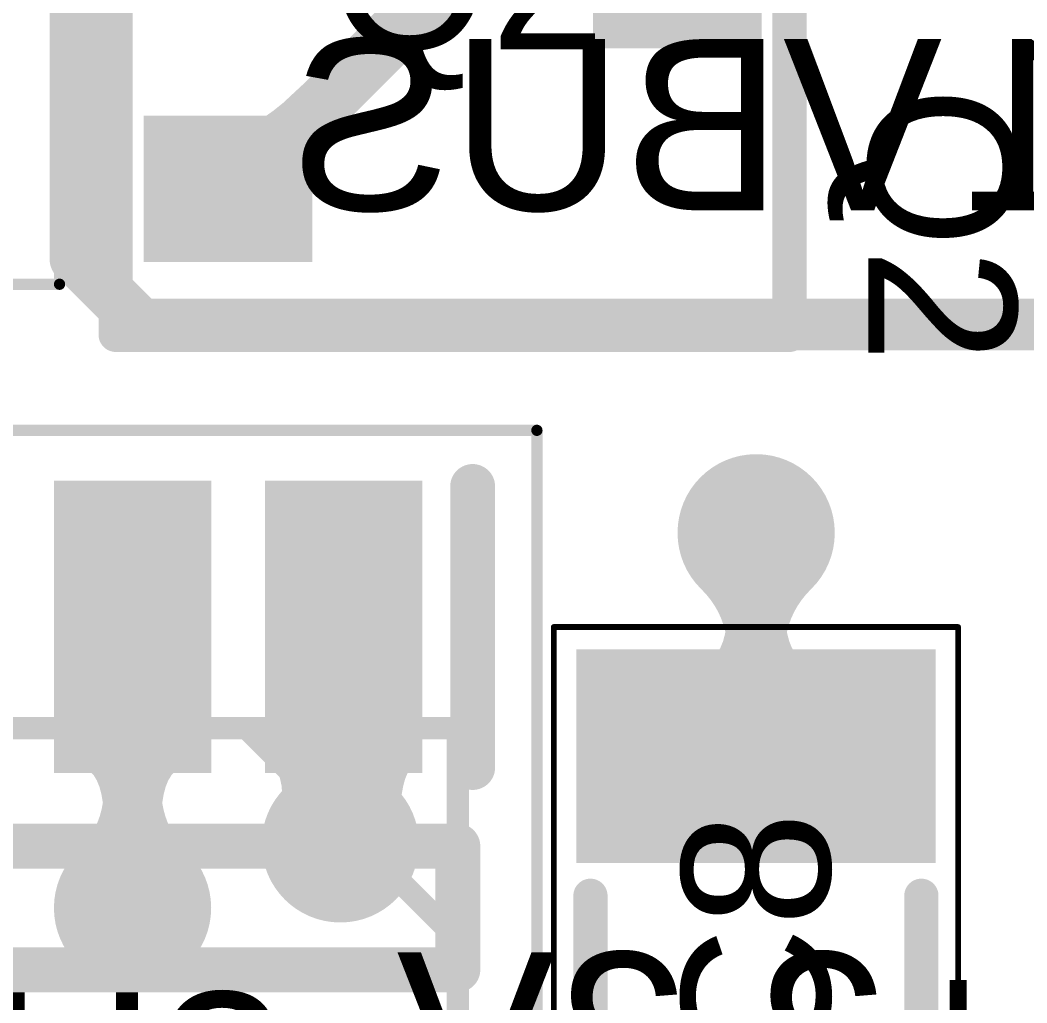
# Model space of a CAD drawing. Header units: inches. Extents: x 0.91 to 3.83, y 2.6 to 3.83.
# Drawn here: x 2.1884 to 2.3648, y 2.8712 to 3.0433 of the extents above; entities that cross this region are included whole.
import ezdxf

# ---------------------------------------------------------------- set-up
doc = ezdxf.new("R2010")
doc.units = ezdxf.units.IN
doc.header["$MEASUREMENT"] = 0
for name, color, linetype in [('Bottom 3D Body', 76, 'Continuous'), ('Bottom Layer', 5, 'Continuous'), ('Bottom Overlay', 54, 'Continuous'), ('Bottom Paste', 16, 'Continuous'), ('Bottom Solder', 6, 'Continuous'), ('Mechanical 12', 56, 'Continuous'), ('Mechanical 13', 56, 'Continuous'), ('Mechanical 15', 56, 'Continuous'), ('Mechanical 16', 56, 'Continuous'), ('Top Courtyard', 56, 'Continuous'), ('Top Layer', 1, 'Continuous'), ('Top Overlay', 2, 'Continuous'), ('Top Paste', 8, 'Continuous'), ('Top Solder', 216, 'Continuous'), ('Via Holes', 16, 'Continuous')]:
    doc.layers.add(name, color=color, linetype=linetype)
doc.styles.add('Arial', font='', dxfattribs={"height": 0.2})
doc.styles.get('Arial').set_extended_font_data('Arial')

# ---------------------------------------------------------------- blocks, each defined once
blk = doc.blocks.new('TP_B_324')
at = {"layer": 'Bottom Layer'}
h = blk.add_hatch(color=5, dxfattribs=at)
edge = h.paths.add_edge_path()
edge.add_arc((0, 0), 0.019685, 0, 360)
at = {"layer": 'Bottom Paste'}
h = blk.add_hatch(color=16, dxfattribs=at)
edge = h.paths.add_edge_path()
edge.add_arc((0, 0), 0.001685, 0, 360)
at = {"layer": 'Bottom Solder'}
h = blk.add_hatch(color=6, dxfattribs=at)
edge = h.paths.add_edge_path()
edge.add_arc((0, 0), 0.021685, 0, 360)
at = {"layer": 'Bottom Overlay'}
for points in [[(0.029, 0, 0.006, 0.006, 1), (-0.029, 0, 0.006, 0.006, 1)], [(-0.0305, 0, 0.003, 0.003, 1), (-0.0275, 0, 0.003, 0.003, 1)], [(0.0275, 0, 0.003, 0.003, 1), (0.0305, 0, 0.003, 0.003, 1)]]:
    blk.add_lwpolyline(points, format="xyseb", close=True, dxfattribs=at)
at = {"layer": 'Mechanical 12', "style": 'Arial', "text_generation_flag": 2}
blk.add_text('TP1', height=0.03, rotation=180, dxfattribs=at).set_placement((-0.0349887, 0.0149951))
blk = doc.blocks.new('SOT94P280X100_5N_340')
at = {"layer": 'Top Layer'}
for points in [[(-0.0738189, 0.0498032), (-0.0246063, 0.0498032), (-0.0246063, 0.0242126), (-0.0738189, 0.0242126)], [(0.0246063, 0.0498032), (0.0738189, 0.0498032), (0.0738189, 0.0242126), (0.0246063, 0.0242126)], [(-0.0738189, 0.0127953), (-0.0246063, 0.0127953), (-0.0246063, -0.0127953), (-0.0738189, -0.0127953)], [(-0.0738189, -0.0242126), (-0.0246063, -0.0242126), (-0.0246063, -0.0498032), (-0.0738189, -0.0498032)], [(0.0246063, -0.0242126), (0.0738189, -0.0242126), (0.0738189, -0.0498032), (0.0246063, -0.0498032)]]:
    blk.add_hatch(color=1, dxfattribs=at).paths.add_polyline_path(points)
at = {"layer": 'Top Paste'}
for points in [[(-0.0738189, 0.0498032), (-0.0246063, 0.0498032), (-0.0246063, 0.0242126), (-0.0738189, 0.0242126)], [(0.0246063, 0.0498032), (0.0738189, 0.0498032), (0.0738189, 0.0242126), (0.0246063, 0.0242126)], [(-0.0738189, 0.0127953), (-0.0246063, 0.0127953), (-0.0246063, -0.0127953), (-0.0738189, -0.0127953)], [(-0.0738189, -0.0242126), (-0.0246063, -0.0242126), (-0.0246063, -0.0498032), (-0.0738189, -0.0498032)], [(0.0246063, -0.0242126), (0.0738189, -0.0242126), (0.0738189, -0.0498032), (0.0246063, -0.0498032)]]:
    blk.add_hatch(color=8, dxfattribs=at).paths.add_polyline_path(points)
at = {"layer": 'Top Solder'}
for points in [[(-0.0748189, 0.0508032), (-0.0236063, 0.0508032), (-0.0236063, 0.0232126), (-0.0748189, 0.0232126)], [(0.0236063, 0.0508032), (0.0748189, 0.0508032), (0.0748189, 0.0232126), (0.0236063, 0.0232126)], [(-0.0748189, 0.0137953), (-0.0236063, 0.0137953), (-0.0236063, -0.0137953), (-0.0748189, -0.0137953)], [(-0.0748189, -0.0232126), (-0.0236063, -0.0232126), (-0.0236063, -0.0508032), (-0.0748189, -0.0508032)], [(0.0236063, -0.0232126), (0.0748189, -0.0232126), (0.0748189, -0.0508032), (0.0236063, -0.0508032)]]:
    blk.add_hatch(color=216, dxfattribs=at).paths.add_polyline_path(points)
at = {"layer": 'Mechanical 13'}
for points in [[(0.0314961, 0.0570079, 0.003937, 0.003937, 0), (-0.0314961, 0.0570079, 0.003937, 0.003937, 0)], [(-0.0314961, -0.0570079, 0.003937, 0.003937, 0), (-0.0314961, 0.0570079, 0.003937, 0.003937, 0)], [(-0.0314961, 0.02, 0.003937, 0.003937, 0), (0.0055118, 0.0570079, 0.003937, 0.003937, 0)], [(0.0314961, -0.0570079, 0.003937, 0.003937, 0), (0.0314961, 0.0570079, 0.003937, 0.003937, 0)], [(0.0314961, -0.0570079, 0.003937, 0.003937, 0), (-0.0314961, -0.0570079, 0.003937, 0.003937, 0)]]:
    blk.add_lwpolyline(points, format="xyseb", dxfattribs=at)
for points in [[(-0.0324803, 0.0570079, 0.0019685, 0.0019685, 1), (-0.0305119, 0.0570079, 0.0019685, 0.0019685, 1)], [(-0.0324803, 0.0570079, 0.0019685, 0.0019685, 1), (-0.0305119, 0.0570079, 0.0019685, 0.0019685, 1)], [(0.0045276, 0.0570079, 0.0019685, 0.0019685, 1), (0.006496, 0.0570079, 0.0019685, 0.0019685, 1)], [(0.0305119, 0.0570079, 0.0019685, 0.0019685, 1), (0.0324803, 0.0570079, 0.0019685, 0.0019685, 1)], [(0.0305119, 0.0570079, 0.0019685, 0.0019685, 1), (0.0324803, 0.0570079, 0.0019685, 0.0019685, 1)], [(-0.0324803, 0.02, 0.0019685, 0.0019685, 1), (-0.0305119, 0.02, 0.0019685, 0.0019685, 1)], [(-0.0324803, -0.0570079, 0.0019685, 0.0019685, 1), (-0.0305119, -0.0570079, 0.0019685, 0.0019685, 1)], [(-0.0324803, -0.0570079, 0.0019685, 0.0019685, 1), (-0.0305119, -0.0570079, 0.0019685, 0.0019685, 1)], [(0.0305119, -0.0570079, 0.0019685, 0.0019685, 1), (0.0324803, -0.0570079, 0.0019685, 0.0019685, 1)], [(0.0305119, -0.0570079, 0.0019685, 0.0019685, 1), (0.0324803, -0.0570079, 0.0019685, 0.0019685, 1)]]:
    blk.add_lwpolyline(points, format="xyseb", close=True, dxfattribs=at)
at = {"layer": 'Mechanical 15'}
for points in [[(0.0836614, 0.0708661, 0.0019685, 0.0019685, 0), (-0.0836614, 0.0708661, 0.0019685, 0.0019685, 0)], [(-0.0836614, -0.0708661, 0.0019685, 0.0019685, 0), (-0.0836614, 0.0708661, 0.0019685, 0.0019685, 0)], [(0.0836614, -0.0708661, 0.0019685, 0.0019685, 0), (0.0836614, 0.0708661, 0.0019685, 0.0019685, 0)], [(0.0836614, -0.0708661, 0.0019685, 0.0019685, 0), (-0.0836614, -0.0708661, 0.0019685, 0.0019685, 0)]]:
    blk.add_lwpolyline(points, format="xyseb", dxfattribs=at)
for points in [[(-0.0841535, 0.0708661, 0.0009842, 0.0009842, 1), (-0.0831693, 0.0708661, 0.0009842, 0.0009842, 1)], [(-0.0841535, 0.0708661, 0.0009842, 0.0009842, 1), (-0.0831693, 0.0708661, 0.0009842, 0.0009842, 1)], [(0.0831693, 0.0708661, 0.0009842, 0.0009842, 1), (0.0841535, 0.0708661, 0.0009842, 0.0009842, 1)], [(0.0831693, 0.0708661, 0.0009842, 0.0009842, 1), (0.0841535, 0.0708661, 0.0009842, 0.0009842, 1)], [(-0.0841535, -0.0708661, 0.0009842, 0.0009842, 1), (-0.0831693, -0.0708661, 0.0009842, 0.0009842, 1)], [(-0.0841535, -0.0708661, 0.0009842, 0.0009842, 1), (-0.0831693, -0.0708661, 0.0009842, 0.0009842, 1)], [(0.0831693, -0.0708661, 0.0009842, 0.0009842, 1), (0.0841535, -0.0708661, 0.0009842, 0.0009842, 1)], [(0.0831693, -0.0708661, 0.0009842, 0.0009842, 1), (0.0841535, -0.0708661, 0.0009842, 0.0009842, 1)]]:
    blk.add_lwpolyline(points, format="xyseb", close=True, dxfattribs=at)
at = {"layer": 'Top Overlay'}
for points in [[(-0.0246063, 0.0596063, 0.007874, 0.007874, 0), (-0.0738189, 0.0596063, 0.007874, 0.007874, 0)], [(0.0108268, 0.0570079, 0.007874, 0.007874, 0), (-0.0108268, 0.0570079, 0.007874, 0.007874, 0)], [(-0.0108268, -0.0570079, 0.007874, 0.007874, 0), (-0.0108268, 0.0570079, 0.007874, 0.007874, 0)], [(0.0108268, -0.0570079, 0.007874, 0.007874, 0), (0.0108268, 0.0570079, 0.007874, 0.007874, 0)], [(0.0108268, -0.0570079, 0.007874, 0.007874, 0), (-0.0108268, -0.0570079, 0.007874, 0.007874, 0)]]:
    blk.add_lwpolyline(points, format="xyseb", dxfattribs=at)
for points in [[(-0.0757874, 0.0596063, 0.003937, 0.003937, 1), (-0.0718504, 0.0596063, 0.003937, 0.003937, 1)], [(-0.0265748, 0.0596063, 0.003937, 0.003937, 1), (-0.0226378, 0.0596063, 0.003937, 0.003937, 1)], [(-0.0127953, 0.0570079, 0.003937, 0.003937, 1), (-0.0088583, 0.0570079, 0.003937, 0.003937, 1)], [(-0.0127953, 0.0570079, 0.003937, 0.003937, 1), (-0.0088583, 0.0570079, 0.003937, 0.003937, 1)], [(0.0088583, 0.0570079, 0.003937, 0.003937, 1), (0.0127953, 0.0570079, 0.003937, 0.003937, 1)], [(0.0088583, 0.0570079, 0.003937, 0.003937, 1), (0.0127953, 0.0570079, 0.003937, 0.003937, 1)], [(-0.0127953, -0.0570079, 0.003937, 0.003937, 1), (-0.0088583, -0.0570079, 0.003937, 0.003937, 1)], [(-0.0127953, -0.0570079, 0.003937, 0.003937, 1), (-0.0088583, -0.0570079, 0.003937, 0.003937, 1)], [(0.0088583, -0.0570079, 0.003937, 0.003937, 1), (0.0127953, -0.0570079, 0.003937, 0.003937, 1)], [(0.0088583, -0.0570079, 0.003937, 0.003937, 1), (0.0127953, -0.0570079, 0.003937, 0.003937, 1)]]:
    blk.add_lwpolyline(points, format="xyseb", close=True, dxfattribs=at)
at = {"layer": 'Mechanical 12', "style": 'Arial'}
blk.add_text('U3', height=0.03, rotation=90, dxfattribs=at).set_placement((0.0447954, -0.0260709))
blk = doc.blocks.new('C0805_341')
at = {"layer": 'Top Layer'}
for points in [[(0.02952755, 0.0511811), (0.02952755, 0.0177165), (-0.02952755, 0.0177165), (-0.02952755, 0.0511811)], [(0.02952755, -0.0177165), (0.02952755, -0.0511811), (-0.02952755, -0.0511811), (-0.02952755, -0.0177165)]]:
    blk.add_hatch(color=1, dxfattribs=at).paths.add_polyline_path(points)
at = {"layer": 'Top Paste'}
for points in [[(0.02952755, 0.0511811), (0.02952755, 0.0177165), (-0.02952755, 0.0177165), (-0.02952755, 0.0511811)], [(0.02952755, -0.0177165), (0.02952755, -0.0511811), (-0.02952755, -0.0511811), (-0.02952755, -0.0177165)]]:
    blk.add_hatch(color=8, dxfattribs=at).paths.add_polyline_path(points)
at = {"layer": 'Top Solder'}
for points in [[(0.03149605, 0.0531496), (0.03149605, 0.015748), (-0.03149605, 0.015748), (-0.03149605, 0.0531496)], [(0.03149605, -0.015748), (0.03149605, -0.0531496), (-0.03149605, -0.0531496), (-0.03149605, -0.015748)]]:
    blk.add_hatch(color=216, dxfattribs=at).paths.add_polyline_path(points)
at = {"layer": 'Top Courtyard'}
for points in [[(-0.0354331, 0.0570866, 0.001, 0.001, 0), (-0.0354331, -0.0570866, 0.001, 0.001, 0)], [(0.0354332, 0.0570866, 0.001, 0.001, 0), (-0.0354331, 0.0570866, 0.001, 0.001, 0)], [(0.0354332, 0.0570866, 0.001, 0.001, 0), (0.0354332, -0.0570866, 0.001, 0.001, 0)], [(0.0354332, -0.0570866, 0.001, 0.001, 0), (-0.0354331, -0.0570866, 0.001, 0.001, 0)]]:
    blk.add_lwpolyline(points, format="xyseb", dxfattribs=at)
for points in [[(-0.0356831, 0.0570866, 0.0005, 0.0005, 1), (-0.0351831, 0.0570866, 0.0005, 0.0005, 1)], [(-0.0356831, 0.0570866, 0.0005, 0.0005, 1), (-0.0351831, 0.0570866, 0.0005, 0.0005, 1)], [(0.0351832, 0.0570866, 0.0005, 0.0005, 1), (0.0356832, 0.0570866, 0.0005, 0.0005, 1)], [(0.0351832, 0.0570866, 0.0005, 0.0005, 1), (0.0356832, 0.0570866, 0.0005, 0.0005, 1)], [(-0.0356831, -0.0570866, 0.0005, 0.0005, 1), (-0.0351831, -0.0570866, 0.0005, 0.0005, 1)], [(-0.0356831, -0.0570866, 0.0005, 0.0005, 1), (-0.0351831, -0.0570866, 0.0005, 0.0005, 1)], [(0.0351832, -0.0570866, 0.0005, 0.0005, 1), (0.0356832, -0.0570866, 0.0005, 0.0005, 1)], [(0.0351832, -0.0570866, 0.0005, 0.0005, 1), (0.0356832, -0.0570866, 0.0005, 0.0005, 1)]]:
    blk.add_lwpolyline(points, format="xyseb", close=True, dxfattribs=at)
at = {"layer": 'Top Overlay'}
for points in [[(-0.029, 0.01, 0.006, 0.006, 0), (-0.029, -0.01, 0.006, 0.006, 0)], [(0.0290001, -0.01, 0.006, 0.006, 0), (0.029, 0.01, 0.006, 0.006, 0)]]:
    blk.add_lwpolyline(points, format="xyseb", dxfattribs=at)
for points in [[(-0.0305, 0.01, 0.003, 0.003, 1), (-0.0275, 0.01, 0.003, 0.003, 1)], [(0.0275, 0.01, 0.003, 0.003, 1), (0.0305, 0.01, 0.003, 0.003, 1)], [(-0.0305, -0.01, 0.003, 0.003, 1), (-0.0275, -0.01, 0.003, 0.003, 1)], [(0.0275001, -0.01, 0.003, 0.003, 1), (0.0305001, -0.01, 0.003, 0.003, 1)]]:
    blk.add_lwpolyline(points, format="xyseb", close=True, dxfattribs=at)
at = {"layer": 'Mechanical 12', "style": 'Arial'}
blk.add_text('C8', height=0.026, rotation=-90, dxfattribs=at).set_placement((-0.0129957, 0.0216597))
blk = doc.blocks.new('QFN50P500X500X80_HS_29N_CP2102N_344')
at = {"layer": 'Bottom 3D Body'}
for points in [[(0.121063, -0.121063, 0.0019685, 0.0019685, 0), (0.121063, 0.121063, 0.0019685, 0.0019685, 0)], [(-0.121063, -0.121063, 0.0019685, 0.0019685, 0), (0.121063, -0.121063, 0.0019685, 0.0019685, 0)]]:
    blk.add_lwpolyline(points, format="xyseb", dxfattribs=at)
blk.add_lwpolyline([(0.1205709, -0.121063, 0.0009842, 0.0009842, 1), (0.1215551, -0.121063, 0.0009842, 0.0009842, 1)], format="xyseb", close=True, dxfattribs=at)
blk.add_lwpolyline([(0.1205709, -0.121063, 0.0009842, 0.0009842, 1), (0.1215551, -0.121063, 0.0009842, 0.0009842, 1)], format="xyseb", close=True, dxfattribs=at)
blk = doc.blocks.new('SOT_23_352')
at = {"layer": 'Top Layer'}
for points in [[(-0.011811, 0.05314965), (0.011811, 0.05314965), (0.011811, 0.02559055), (-0.011811, 0.02559055)], [(-0.0492126, -0.02559055), (-0.0255906, -0.02559055), (-0.0255906, -0.05314965), (-0.0492126, -0.05314965)], [(0.0255906, -0.02559055), (0.0492126, -0.02559055), (0.0492126, -0.05314965), (0.0255906, -0.05314965)]]:
    blk.add_hatch(color=1, dxfattribs=at).paths.add_polyline_path(points)
at = {"layer": 'Top Paste'}
for points in [[(-0.011811, 0.05314965), (0.011811, 0.05314965), (0.011811, 0.02559055), (-0.011811, 0.02559055)], [(-0.0492126, -0.02559055), (-0.0255906, -0.02559055), (-0.0255906, -0.05314965), (-0.0492126, -0.05314965)], [(0.0255906, -0.02559055), (0.0492126, -0.02559055), (0.0492126, -0.05314965), (0.0255906, -0.05314965)]]:
    blk.add_hatch(color=8, dxfattribs=at).paths.add_polyline_path(points)
at = {"layer": 'Top Solder'}
for points in [[(-0.012811, 0.05414965), (0.012811, 0.05414965), (0.012811, 0.02459055), (-0.012811, 0.02459055)], [(-0.0502126, -0.02459055), (-0.0245906, -0.02459055), (-0.0245906, -0.05414965), (-0.0502126, -0.05414965)], [(0.0245906, -0.02459055), (0.0502126, -0.02459055), (0.0502126, -0.05414965), (0.0245906, -0.05414965)]]:
    blk.add_hatch(color=216, dxfattribs=at).paths.add_polyline_path(points)
at = {"layer": 'Bottom 3D Body'}
for points in [[(-0.0629921, -0.0590551, 0.003937, 0.003937, 0), (-0.0629921, 0.0590551, 0.003937, 0.003937, 0)], [(0.0629921, 0.0590551, 0.003937, 0.003937, 0), (-0.0629921, 0.0590551, 0.003937, 0.003937, 0)], [(0.0629921, -0.0590551, 0.003937, 0.003937, 0), (0.0629921, 0.0590551, 0.003937, 0.003937, 0)], [(0.0629921, -0.0590551, 0.003937, 0.003937, 0), (-0.0629921, -0.0590551, 0.003937, 0.003937, 0)]]:
    blk.add_lwpolyline(points, format="xyseb", dxfattribs=at)
for points in [[(-0.0639763, 0.0590551, 0.0019685, 0.0019685, 1), (-0.0620079, 0.0590551, 0.0019685, 0.0019685, 1)], [(-0.0639763, 0.0590551, 0.0019685, 0.0019685, 1), (-0.0620079, 0.0590551, 0.0019685, 0.0019685, 1)], [(0.0620079, 0.0590551, 0.0019685, 0.0019685, 1), (0.0639763, 0.0590551, 0.0019685, 0.0019685, 1)], [(0.0620079, 0.0590551, 0.0019685, 0.0019685, 1), (0.0639763, 0.0590551, 0.0019685, 0.0019685, 1)], [(-0.0639763, -0.0590551, 0.0019685, 0.0019685, 1), (-0.0620079, -0.0590551, 0.0019685, 0.0019685, 1)], [(-0.0639763, -0.0590551, 0.0019685, 0.0019685, 1), (-0.0620079, -0.0590551, 0.0019685, 0.0019685, 1)], [(0.0620079, -0.0590551, 0.0019685, 0.0019685, 1), (0.0639763, -0.0590551, 0.0019685, 0.0019685, 1)], [(0.0620079, -0.0590551, 0.0019685, 0.0019685, 1), (0.0639763, -0.0590551, 0.0019685, 0.0019685, 1)]]:
    blk.add_lwpolyline(points, format="xyseb", close=True, dxfattribs=at)
at = {"layer": 'Mechanical 16'}
for points in [[(-0.0629922, -0.059, 0.003937, 0.003937, 0), (-0.062992, 0.059, 0.003937, 0.003937, 0)], [(0.062992, 0.059, 0.003937, 0.003937, 0), (-0.062992, 0.059, 0.003937, 0.003937, 0)], [(0.062992, -0.0590001, 0.003937, 0.003937, 0), (0.062992, 0.059, 0.003937, 0.003937, 0)], [(0.062992, -0.0590001, 0.003937, 0.003937, 0), (-0.0629922, -0.059, 0.003937, 0.003937, 0)]]:
    blk.add_lwpolyline(points, format="xyseb", dxfattribs=at)
for points in [[(-0.0639762, 0.059, 0.0019685, 0.0019685, 1), (-0.0620078, 0.059, 0.0019685, 0.0019685, 1)], [(-0.0639762, 0.059, 0.0019685, 0.0019685, 1), (-0.0620078, 0.059, 0.0019685, 0.0019685, 1)], [(0.0620078, 0.059, 0.0019685, 0.0019685, 1), (0.0639762, 0.059, 0.0019685, 0.0019685, 1)], [(0.0620078, 0.059, 0.0019685, 0.0019685, 1), (0.0639762, 0.059, 0.0019685, 0.0019685, 1)], [(-0.0639764, -0.059, 0.0019685, 0.0019685, 1), (-0.062008, -0.059, 0.0019685, 0.0019685, 1)], [(-0.0639764, -0.059, 0.0019685, 0.0019685, 1), (-0.062008, -0.059, 0.0019685, 0.0019685, 1)], [(0.0620078, -0.0590001, 0.0019685, 0.0019685, 1), (0.0639762, -0.0590001, 0.0019685, 0.0019685, 1)], [(0.0620078, -0.0590001, 0.0019685, 0.0019685, 1), (0.0639762, -0.0590001, 0.0019685, 0.0019685, 1)]]:
    blk.add_lwpolyline(points, format="xyseb", close=True, dxfattribs=at)
at = {"layer": 'Top Overlay'}
for points in [[(-0.0629921, -0.0590552, 0.006, 0.006, 0), (-0.0629921, 0.0590551, 0.006, 0.006, 0)], [(0.0629923, 0.0590551, 0.006, 0.006, 0), (-0.0629921, 0.0590551, 0.006, 0.006, 0)], [(0.0629921, -0.0590551, 0.006, 0.006, 0), (0.0629923, 0.0590551, 0.006, 0.006, 0)], [(-0.0629921, -0.0590552, 0.006, 0.006, 0), (0.0629921, -0.0590551, 0.006, 0.006, 0)]]:
    blk.add_lwpolyline(points, format="xyseb", dxfattribs=at)
for points in [[(-0.0644921, 0.0590551, 0.003, 0.003, 1), (-0.0614921, 0.0590551, 0.003, 0.003, 1)], [(-0.0644921, 0.0590551, 0.003, 0.003, 1), (-0.0614921, 0.0590551, 0.003, 0.003, 1)], [(0.0614923, 0.0590551, 0.003, 0.003, 1), (0.0644923, 0.0590551, 0.003, 0.003, 1)], [(0.0614923, 0.0590551, 0.003, 0.003, 1), (0.0644923, 0.0590551, 0.003, 0.003, 1)], [(-0.0644921, -0.0590552, 0.003, 0.003, 1), (-0.0614921, -0.0590552, 0.003, 0.003, 1)], [(-0.0644921, -0.0590552, 0.003, 0.003, 1), (-0.0614921, -0.0590552, 0.003, 0.003, 1)], [(0.0614921, -0.0590551, 0.003, 0.003, 1), (0.0644921, -0.0590551, 0.003, 0.003, 1)], [(0.0614921, -0.0590551, 0.003, 0.003, 1), (0.0644921, -0.0590551, 0.003, 0.003, 1)]]:
    blk.add_lwpolyline(points, format="xyseb", close=True, dxfattribs=at)
at = {"layer": 'Mechanical 12', "style": 'Arial'}
blk.add_text('Q2', height=0.026, rotation=90, dxfattribs=at).set_placement((0.0129958, -0.0216597))

msp = doc.modelspace()

# ---------------------------------------------------------------- hatches: boundary and pattern name
at = {"layer": 'Bottom Layer'}
h = msp.add_hatch(color=5, dxfattribs=at)
edge = h.paths.add_edge_path()
edge.add_arc((2.3173656, 2.9535032), 0.0137795, 0, 360)
h = msp.add_hatch(color=5, dxfattribs=at)
edge = h.paths.add_edge_path()
edge.add_arc((2.2444818, 2.899022), 0.0137795, 0, 360)
h = msp.add_hatch(color=5, dxfattribs=at)
edge = h.paths.add_edge_path()
edge.add_arc((2.2080709, 2.8877954), 0.0137795, 0, 360)
at = {"layer": 'Top Layer'}
for points in [[(2.2455338, 3.0254706), (2.2435419, 3.0234092), (2.2404066, 3.0197178), (2.2392632, 3.0180879), (2.2384027, 3.0166018), (2.237825, 3.0152595), (2.2375302, 3.014061), (2.2375182, 3.0130063), (2.237789, 3.0120955), (2.2383427, 3.0113285), (2.2243206, 3.0253506), (2.2250876, 3.0247969), (2.2259984, 3.0245261), (2.2270531, 3.0245381), (2.2282516, 3.0248329), (2.2295939, 3.0254106), (2.23108, 3.0262711), (2.2327099, 3.0274145), (2.2344837, 3.0288407), (2.2384627, 3.0325417)], [(2.3123656, 2.9323951), (2.3123191, 2.9337162), (2.3121798, 2.9349942), (2.3119475, 2.936229), (2.3116223, 2.9374205), (2.3112042, 2.9385689), (2.3106932, 2.9396741), (2.3100892, 2.940736), (2.3093924, 2.9417548), (2.3086026, 2.9427303), (2.3077199, 2.9436626), (2.3270113, 2.9436626), (2.3261286, 2.9427303), (2.3253388, 2.9417548), (2.324642, 2.940736), (2.324038, 2.9396741), (2.323527, 2.9385689), (2.3231089, 2.9374205), (2.3227837, 2.936229), (2.3225514, 2.9349942), (2.3224121, 2.9337162), (2.3223656, 2.9323951)], [(2.3223656, 2.9409825), (2.3224156, 2.9390597), (2.3225656, 2.9373393), (2.3228156, 2.9358213), (2.3231656, 2.9345057), (2.3236156, 2.9333925), (2.3241656, 2.9324817), (2.3248156, 2.9317733), (2.3255656, 2.9312673), (2.3264156, 2.9309637), (2.3273656, 2.9308625), (2.3073656, 2.9308625), (2.3083156, 2.9309637), (2.3091656, 2.9312673), (2.3099156, 2.9317733), (2.3105656, 2.9324817), (2.3111156, 2.9333925), (2.3115656, 2.9345057), (2.3119156, 2.9358213), (2.3121656, 2.9373393), (2.3123156, 2.9390597), (2.3123656, 2.9409825)], [(2.2030709, 2.9025217), (2.2030209, 2.9044445), (2.2028709, 2.9061649), (2.2026209, 2.9076829), (2.2022709, 2.9089985), (2.2018209, 2.9101117), (2.2012709, 2.9110225), (2.2006209, 2.9117309), (2.1998709, 2.9122369), (2.1990209, 2.9125405), (2.1980709, 2.9126417), (2.2180709, 2.9126417), (2.2171209, 2.9125405), (2.2162709, 2.9122369), (2.2155209, 2.9117309), (2.2148709, 2.9110225), (2.2143209, 2.9101117), (2.2138709, 2.9089985), (2.2135209, 2.9076829), (2.2132709, 2.9061649), (2.2131209, 2.9044445), (2.2130709, 2.9025217)], [(2.2347803, 2.8993205), (2.2347565, 2.9018287), (2.2341861, 2.9092214), (2.2339247, 2.9104095), (2.2336157, 2.9113336), (2.2332591, 2.9119937), (2.2328551, 2.9123897), (2.2324035, 2.9125217), (2.2577541, 2.9125217), (2.2571891, 2.9123897), (2.2566835, 2.9119937), (2.2562375, 2.9113336), (2.2558509, 2.9104095), (2.2555238, 2.9092214), (2.2552561, 2.9077693), (2.2550479, 2.9060531), (2.25481, 2.9018287), (2.2547803, 2.8993205)], [(2.2130709, 2.9089035), (2.2131174, 2.9075824), (2.2132567, 2.9063044), (2.213489, 2.9050696), (2.2138142, 2.9038781), (2.2142323, 2.9027297), (2.2147433, 2.9016245), (2.2153473, 2.9005626), (2.2160441, 2.8995438), (2.2168339, 2.8985683), (2.2177166, 2.897636), (2.1984252, 2.897636), (2.1993079, 2.8985683), (2.2000977, 2.8995438), (2.2007945, 2.9005626), (2.2013985, 2.9016245), (2.2019095, 2.9027297), (2.2023276, 2.9038781), (2.2026528, 2.9050696), (2.2028851, 2.9063044), (2.2030244, 2.9075824), (2.2030709, 2.9089035)]]:
    msp.add_hatch(color=1, dxfattribs=at).paths.add_polyline_path(points)
h = msp.add_hatch(color=1, dxfattribs=at)
edge = h.paths.add_edge_path()
edge.add_arc((2.3173656, 2.9535032), 0.0137795, 0, 360)
h = msp.add_hatch(color=1, dxfattribs=at)
edge = h.paths.add_edge_path()
edge.add_arc((2.2444818, 2.899022), 0.0137795, 0, 360)
h = msp.add_hatch(color=1, dxfattribs=at)
edge = h.paths.add_edge_path()
edge.add_arc((2.2080709, 2.8877954), 0.0137795, 0, 360)
at = {"layer": 'Via Holes'}
h = msp.add_hatch(color=7, dxfattribs=at)
edge = h.paths.add_edge_path()
edge.add_arc((2.3173656, 2.9535032), 0.007874, 0, 360)
h = msp.add_hatch(color=7, dxfattribs=at)
edge = h.paths.add_edge_path()
edge.add_arc((2.2444818, 2.899022), 0.007874, 0, 360)
h = msp.add_hatch(color=7, dxfattribs=at)
edge = h.paths.add_edge_path()
edge.add_arc((2.2080709, 2.8877954), 0.007874, 0, 360)

# ---------------------------------------------------------------- linework, layer by layer
at = {"layer": 'Top Layer'}
for points in [[(2.1980213, 3.0015359, 0.009, 0.009, 0), (2.1980213, 3.0816256, 0.009, 0.009, 0)], [(2.2267718, 3.0137796, 0.01, 0.01, 0), (2.2797638, 3.0667716, 0.01, 0.01, 0)], [(2.2248032, 3.0137796, 0.01, 0.01, 0), (2.2267718, 3.0137796, 0.01, 0.01, 0)], [(2.1980213, 3.0015359, 0.009, 0.009, 0), (2.2095572, 2.99, 0.009, 0.009, 0)], [(2.2095572, 2.99, 0.009, 0.009, 0), (2.3707291, 2.99, 0.009, 0.009, 0)], [(2.3173656, 2.9144129, 0.01, 0.01, 0), (2.3173656, 2.9535032, 0.01, 0.01, 0)], [(2.2447803, 2.9367095, 0.02, 0.02, 0), (2.2450788, 2.937008, 0.02, 0.02, 0)], [(2.2447803, 2.8993205, 0.02, 0.02, 0), (2.2447803, 2.9367095, 0.02, 0.02, 0)], [(2.2080709, 2.8877954, 0.01, 0.01, 0), (2.2080709, 2.9370081, 0.01, 0.01, 0)], [(2.3173229, 2.9143702, 0.01, 0.01, 0), (2.3173656, 2.9144129, 0.01, 0.01, 0)], [(2.2444818, 2.899022, 0.02, 0.02, 0), (2.2447803, 2.8993205, 0.02, 0.02, 0)]]:
    msp.add_lwpolyline(points, format="xyseb", dxfattribs=at)
for points in [[(2.2223032, 3.0137796, 0.005, 0.005, 1), (2.2273032, 3.0137796, 0.005, 0.005, 1)], [(2.2242718, 3.0137796, 0.005, 0.005, 1), (2.2292718, 3.0137796, 0.005, 0.005, 1)], [(2.2242718, 3.0137796, 0.005, 0.005, 1), (2.2292718, 3.0137796, 0.005, 0.005, 1)], [(2.1957713, 3.0015359, 0.0045, 0.0045, 1), (2.2002713, 3.0015359, 0.0045, 0.0045, 1)], [(2.1957713, 3.0015359, 0.0045, 0.0045, 1), (2.2002713, 3.0015359, 0.0045, 0.0045, 1)], [(2.2073072, 2.99, 0.0045, 0.0045, 1), (2.2118072, 2.99, 0.0045, 0.0045, 1)], [(2.2073072, 2.99, 0.0045, 0.0045, 1), (2.2118072, 2.99, 0.0045, 0.0045, 1)], [(2.3148656, 2.9535032, 0.005, 0.005, 1), (2.3198656, 2.9535032, 0.005, 0.005, 1)], [(2.2397803, 2.9367095, 0.01, 0.01, 1), (2.2497803, 2.9367095, 0.01, 0.01, 1)], [(2.2397803, 2.9367095, 0.01, 0.01, 1), (2.2497803, 2.9367095, 0.01, 0.01, 1)], [(2.2400788, 2.937008, 0.01, 0.01, 1), (2.2500788, 2.937008, 0.01, 0.01, 1)], [(2.2055709, 2.9370081, 0.005, 0.005, 1), (2.2105709, 2.9370081, 0.005, 0.005, 1)], [(2.3148229, 2.9143702, 0.005, 0.005, 1), (2.3198229, 2.9143702, 0.005, 0.005, 1)], [(2.3148656, 2.9144129, 0.005, 0.005, 1), (2.3198656, 2.9144129, 0.005, 0.005, 1)], [(2.3148656, 2.9144129, 0.005, 0.005, 1), (2.3198656, 2.9144129, 0.005, 0.005, 1)], [(2.2394818, 2.899022, 0.01, 0.01, 1), (2.2494818, 2.899022, 0.01, 0.01, 1)], [(2.2397803, 2.8993205, 0.01, 0.01, 1), (2.2497803, 2.8993205, 0.01, 0.01, 1)], [(2.2397803, 2.8993205, 0.01, 0.01, 1), (2.2497803, 2.8993205, 0.01, 0.01, 1)], [(2.2055709, 2.8877954, 0.005, 0.005, 1), (2.2105709, 2.8877954, 0.005, 0.005, 1)]]:
    msp.add_lwpolyline(points, format="xyseb", close=True, dxfattribs=at)

# ---------------------------------------------------------------- block references
msp.add_blockref('QFN50P500X500X80_HS_29N_CP2102N_344', (2.0742126, 3.1181104))
for name, p, rotation in [('SOT_23_352', (2.2641733, 3.0511812), 270), ('TP_B_324', (2.395, 3.025), 180), ('SOT94P280X100_5N_340', (2.2080709, 2.8877954), 270), ('C0805_341', (2.3173229, 2.8799214), 180)]:
    msp.add_blockref(name, p, dxfattribs=dict(rotation=rotation))

# ---------------------------------------------------------------- texts
at = {"layer": 'Bottom Overlay', "style": 'Arial', "text_generation_flag": 2}
for s, p in [('VBUS', (2.35, 3.01)), ('+3.3V', (2.365, 2.85))]:
    msp.add_text(s, height=0.03, rotation=360, dxfattribs=at).set_placement(p)
at = {"layer": 'Top Overlay', "style": 'Arial'}
msp.add_text('Q2', height=0.026, rotation=270, dxfattribs=at).set_placement((2.3370043, 3.0316595))

doc.saveas('drawing.dxf')
